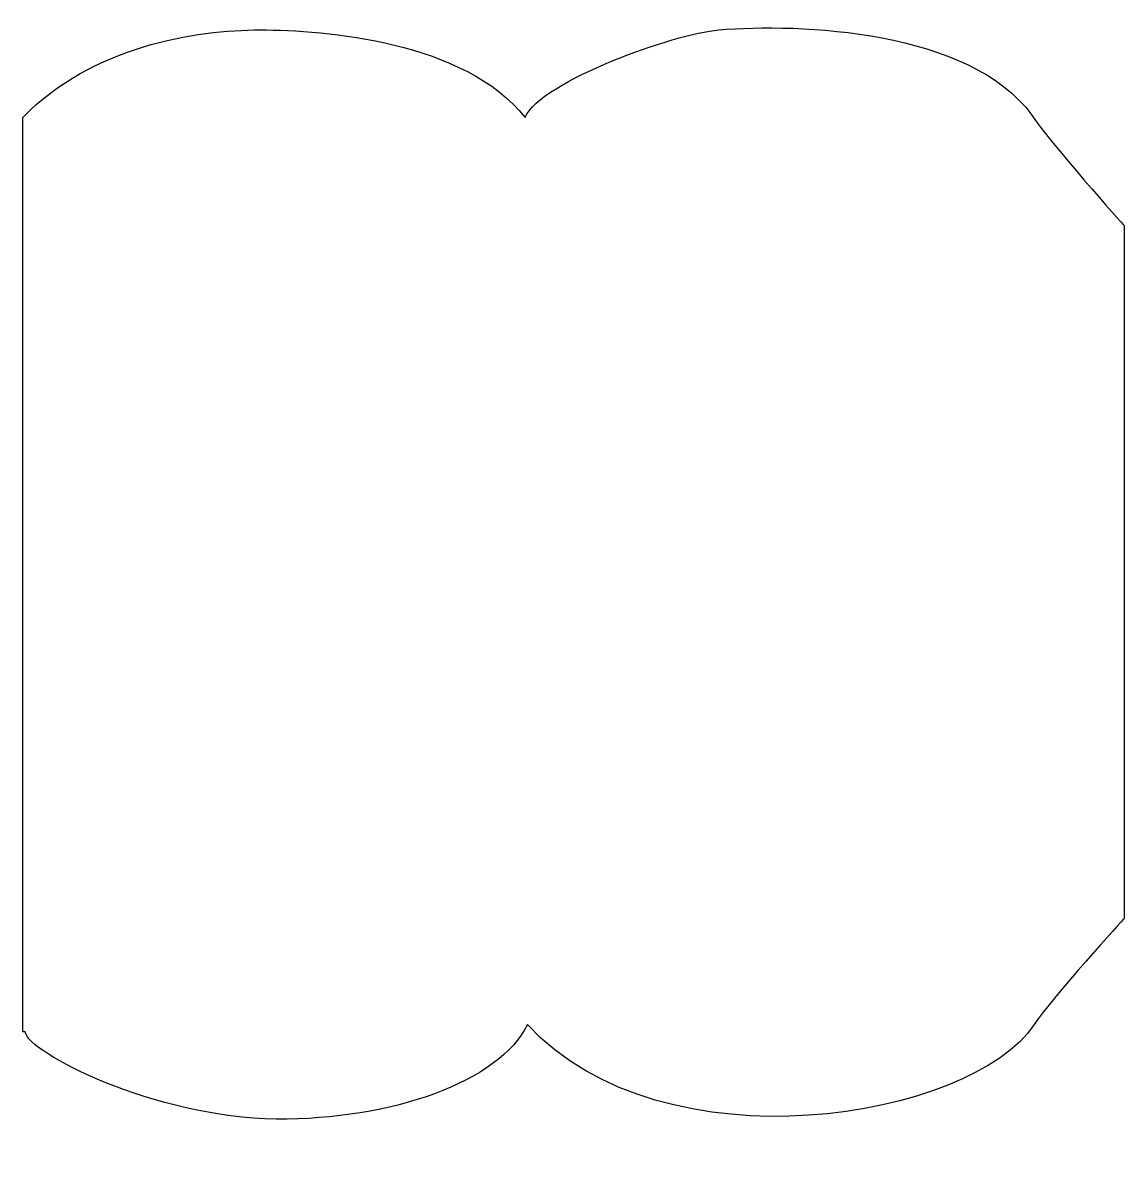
# Model space of a CAD drawing. Header units: centimetres. Extents: x -10.9 to 10.9, y -11.9 to 10.9.
import ezdxf

# ---------------------------------------------------------------- set-up
doc = ezdxf.new("R2010")
doc.units = ezdxf.units.CM
doc.header["$MEASUREMENT"] = 0
doc.layers.add('Camada 1', color=7, linetype='Continuous')

msp = doc.modelspace()

# ---------------------------------------------------------------- linework, layer by layer
at = {"layer": 'Camada 1'}
msp.add_open_spline([(9.07571, 9.07885), (7.84434, 10.76631), (4.46945, 10.90312), (2.87322, 10.76631), (2.87322, 10.76631), (2.00867, 10.69223), (-0.63849, 9.76296), (-0.95774, 9.03326), (-0.95774, 9.03326), (-2.14352, 10.53826), (-4.92554, 10.76631), (-6.20252, 10.76631), (-6.20252, 10.76631), (-7.4795, 10.76631), (-9.53183, 10.44706), (-10.90001, 9.03326), (-10.90001, 9.03326), (-10.90001, 9.03326), (-10.90001, -9.07993), (-10.90001, -9.07993), (-10.90001, -9.07993), (-10.90001, -9.07993), (-10.85371, -9.07993), (-10.85371, -9.07993), (-10.85371, -9.07993), (-10.82352, -9.48313), (-8.285, -10.78218), (-5.8833, -10.80567), (-5.8833, -10.80567), (-3.60047, -10.82803), (-1.46608, -10.06576), (-0.91218, -8.93578), (-0.91218, -8.93578), (1.77861, -11.85464), (7.88995, -10.80567), (9.12132, -8.93578), (9.12132, -8.93578), (9.47605, -8.39714), (10.89998, -6.83787), (10.89998, -6.83787), (10.89998, -6.83787), (10.89998, -6.83787), (10.89999, 6.88974), (10.89999, 6.88974), (10.89999, 6.88974), (10.90001, 6.88974), (9.39498, 8.57717), (9.07571, 9.07885)], degree=3, knots=[0, 0, 0, 0, 0.07692308, 0.07692308, 0.07692308, 0.07692308, 0.15384615, 0.15384615, 0.15384615, 0.15384615, 0.23076923, 0.23076923, 0.23076923, 0.23076923, 0.30769231, 0.30769231, 0.30769231, 0.30769231, 0.38461538, 0.38461538, 0.38461538, 0.38461538, 0.46153846, 0.46153846, 0.46153846, 0.46153846, 0.53846154, 0.53846154, 0.53846154, 0.53846154, 0.61538462, 0.61538462, 0.61538462, 0.61538462, 0.69230769, 0.69230769, 0.69230769, 0.69230769, 0.76923077, 0.76923077, 0.76923077, 0.76923077, 0.84615385, 0.84615385, 0.84615385, 0.84615385, 1, 1, 1, 1], dxfattribs=at)

doc.saveas('drawing.dxf')
